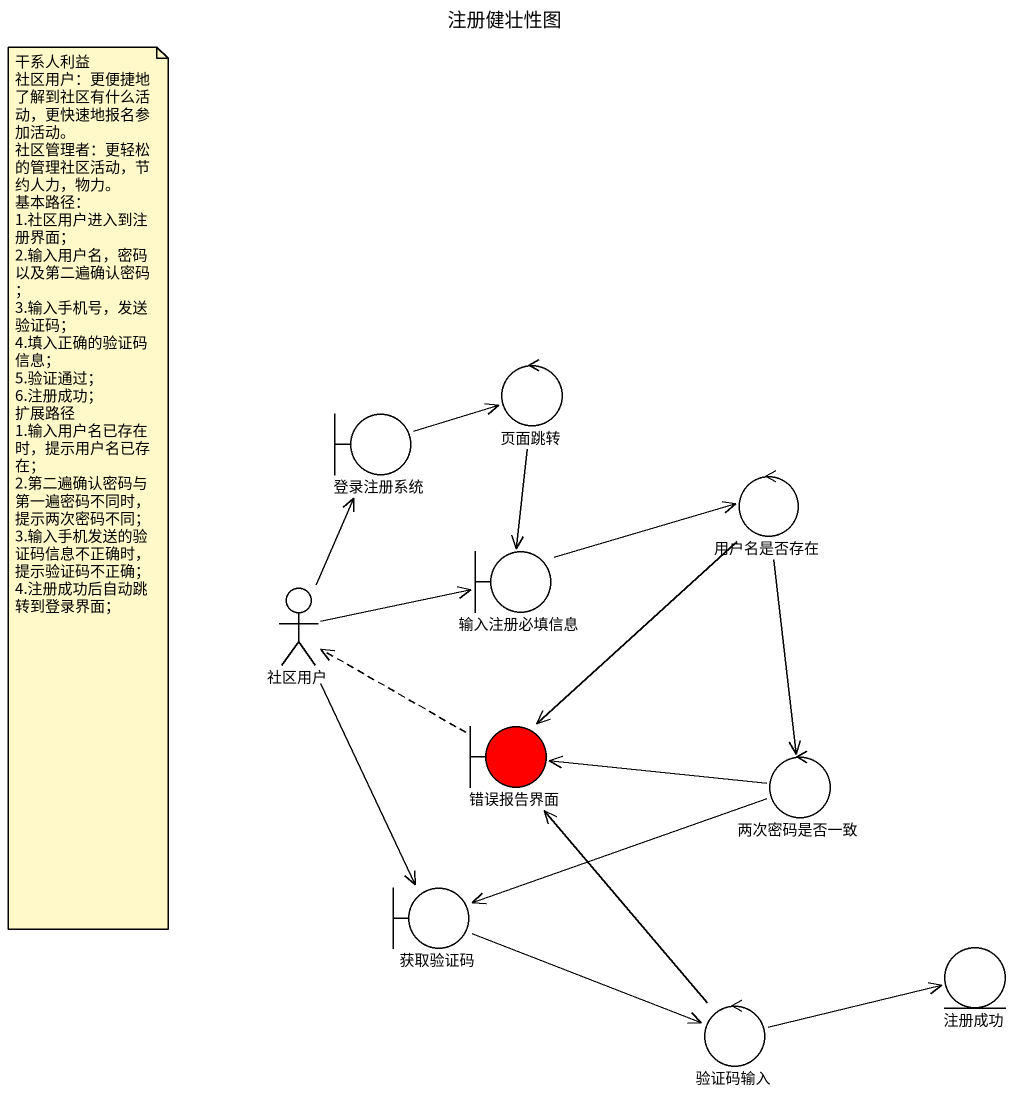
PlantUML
@startuml
title 注册健壮性图
control 页面跳转
boundary 登录注册系统
control 用户名是否存在
actor 社区用户
boundary 输入注册必填信息
boundary 错误报告界面 #FF0000
control 两次密码是否一致
boundary 获取验证码
entity 注册成功
control 验证码输入
页面跳转 --> 输入注册必填信息
登录注册系统 -right-> 页面跳转
用户名是否存在 --> 错误报告界面
用户名是否存在 --> 两次密码是否一致
社区用户 -up-> 登录注册系统
社区用户 -right-> 输入注册必填信息
社区用户 --> 获取验证码
输入注册必填信息 -right-> 用户名是否存在
错误报告界面 .left.> 社区用户
两次密码是否一致 -left-> 错误报告界面
两次密码是否一致 -left-> 获取验证码
获取验证码 -right-> 验证码输入
验证码输入 -up-> 错误报告界面
验证码输入 -right-> 注册成功
note as N1
  干系人利益
  社区用户：更便捷地了解到社区有什么活动，更快速地报名参加活动。
  社区管理者：更轻松的管理社区活动，节约人力，物力。
  基本路径：
  1.社区用户进入到注册界面；
  2.输入用户名，密码以及第二遍确认密码；
  3.输入手机号，发送验证码；
  4.填入正确的验证码信息；
  5.验证通过；
  6.注册成功；
  扩展路径
  1.输入用户名已存在时，提示用户名已存在；
  2.第二遍确认密码与第一遍密码不同时，提示两次密码不同；
  3.输入手机发送的验证码信息不正确时，提示验证码不正确；
  4.注册成功后自动跳转到登录界面；
end note
@enduml
